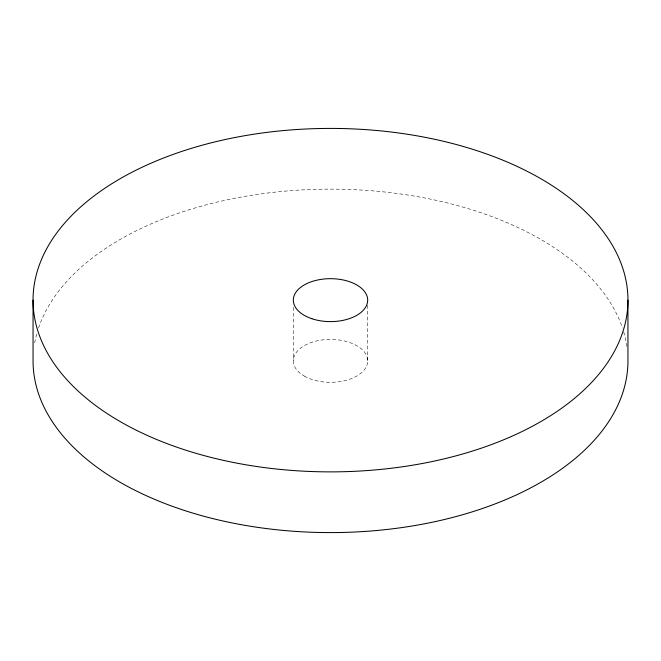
<?xml version="1.0" encoding="UTF-8"?>
<svg xmlns="http://www.w3.org/2000/svg" width="661" height="661" viewBox="0 0 661 661"><rect width="100%" height="100%" fill="white"/><g stroke="black" fill="none" stroke-linecap="round" stroke-linejoin="round"><path stroke-width="0.5" stroke-dasharray="3.31 2.48" d="M367.681 305.291L367.681 360.856M293.319 307.348L293.319 360.856M34.678 342.935A297.45 171.728 0 0 1 37.28 331.987M38.528 328.046A297.45 171.728 0 0 1 330.5 189.129A297.45 171.728 0 0 1 622.472 328.046M623.72 331.987A297.45 171.728 0 0 1 627.107 347.926M304.209 376.035A37.181 21.466 0 0 0 366.417 366.417A37.181 21.466 0 0 0 320.874 340.126A37.181 21.466 0 0 0 304.209 376.035"/><path stroke-width="0.99" d="M627.95 300.144A297.45 171.728 0 0 1 181.775 448.869A297.45 171.728 0 0 1 181.775 151.419A297.45 171.728 0 0 1 627.95 300.144L627.95 360.856A297.45 171.728 0 0 1 330.5 532.592A297.45 171.728 0 0 1 33.05 360.856L33.05 300.144M311.909 318.734A37.181 21.466 0 0 0 367.681 300.144A37.181 21.466 0 0 0 311.909 281.553A37.181 21.466 0 0 0 311.909 318.734"/></g></svg>
